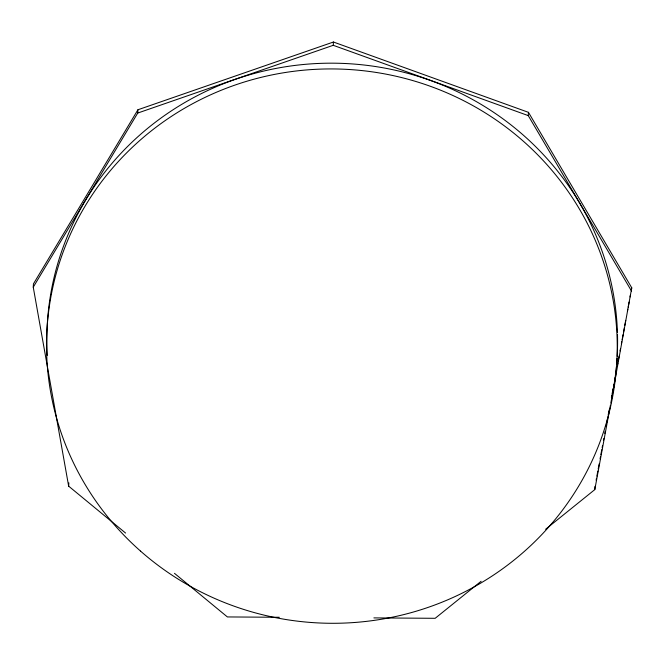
<?xml version="1.0" encoding="UTF-8"?>
<svg xmlns="http://www.w3.org/2000/svg" width="665" height="665" viewBox="0 0 665 665"><rect width="100%" height="100%" fill="white"/><g stroke="black" fill="none" stroke-linecap="round" stroke-linejoin="round"><path stroke-width="1" d="M125.577 533.047L68.653 486.157L33.25 287.155L33.45 283.864L137.938 109.758L333.431 42.02L528.451 112.335L631.75 287.804L610.819 403.081M68.653 486.157L68.852 482.865M33.25 287.155L137.738 113.05L137.938 109.758M137.738 113.05L333.232 45.303L333.431 42.02M631.551 291.095L528.259 115.619L528.451 112.335M545.616 529.265L594.793 489.615L594.992 486.331M596.123 480.221L596.497 478.185M596.879 476.148L597.818 471.061M598.192 469.025L599.14 463.929M600.079 458.842L600.453 456.805M600.836 454.769L601.775 449.681M602.158 447.645L602.532 445.608M603.471 440.513L603.853 438.484M604.793 433.389L605.167 431.352M606.114 426.265L606.488 424.228M606.862 422.192L607.81 417.105M608.184 415.068L609.132 409.973M611.393 397.761L611.767 395.725M612.141 393.688L613.088 388.593M613.462 386.556L613.845 384.52M614.784 379.432L615.158 377.396M616.106 372.309L616.48 370.272M617.419 365.176L617.802 363.14M618.176 361.103L619.123 356.016M620.063 350.929L620.437 348.892M621.384 343.797L621.758 341.76M622.132 339.724L623.08 334.636M623.454 332.6L624.402 327.513M624.776 325.476L625.715 320.38M627.411 311.22L627.793 309.183M628.167 307.147L629.115 302.06M630.054 296.964L630.428 294.928M631.376 289.84L631.75 287.804M594.793 489.615L610.445 405.118M481.127 581.26L435.176 618.3L373.88 617.901M279.333 617.278L227.388 616.937L174.479 573.338M333.232 45.303L528.259 115.619M617.045 358.36A285.385 277.147 3.4 0 1 616.58 364.595M616.389 366.673A285.385 277.147 3.4 0 1 611.891 396.398M47.348 355.459A285.385 277.147 3.4 0 1 319.383 63.416A285.385 277.147 3.4 0 1 617.436 332.442M617.502 334.495A285.385 277.147 3.4 0 1 617.17 356.282M140.564 551.119A285.385 277.147 3.4 0 0 610.902 405.168A285.385 277.147 3.4 0 0 244.188 82.053A285.385 277.147 3.4 0 0 140.564 551.119"/></g></svg>
